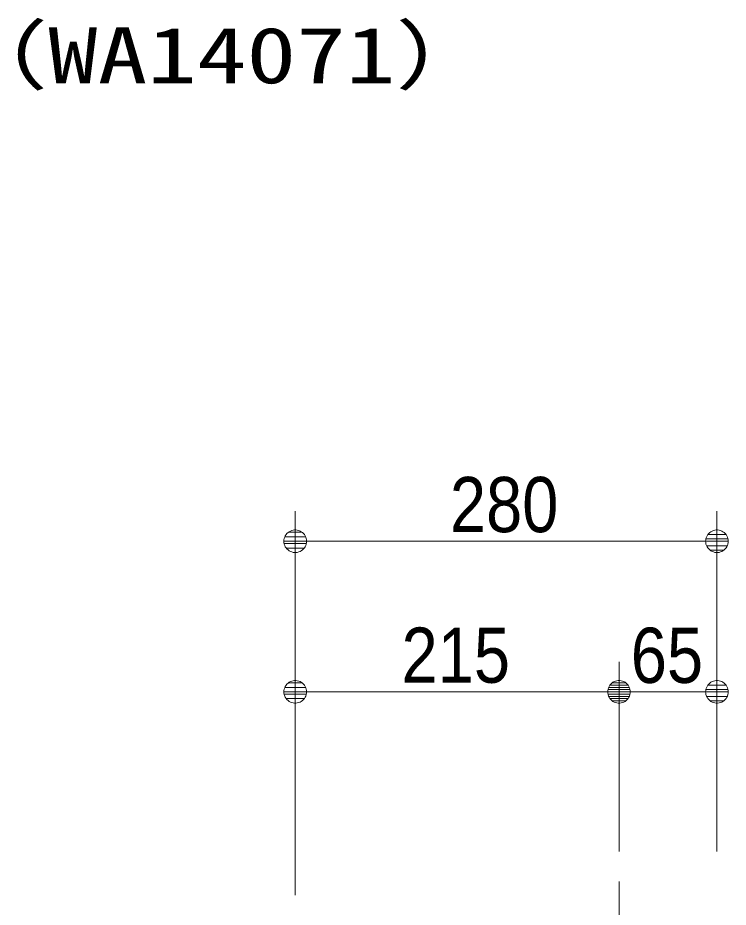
# Model space of a CAD drawing. Units: millimetres, scale not verified. Extents: x -6062 to 6062, y -3045 to 3045.
# Drawn here: x 548 to 1020, y -1153 to -562 of the extents above; entities that cross this region are included whole.
import ezdxf
from ezdxf.enums import TextEntityAlignment as Align

# ---------------------------------------------------------------- set-up
doc = ezdxf.new("R2010")
doc.units = ezdxf.units.MM
doc.header["$LTSCALE"] = 20
doc.linetypes.add('CHAIN1', pattern=[8, 5, -1, 1, -1])
for name, color, linetype, lineweight in [('0-0_1図面枠', 7, 'Continuous', 9), ('0-1_2寸法-1', 7, 'Continuous', 9), ('0-2_0', 7, 'Continuous', 9), ('0-4_4給排水', 7, 'Continuous', 9)]:
    doc.layers.add(name, color=color, linetype=linetype, lineweight=lineweight)
doc.styles.add('ＭＳ ゴシック', font='')
doc.styles.add('ＭＳ Ｐゴシック', font='')
doc.styles.get('ＭＳ ゴシック').set_extended_font_data('MS Gothic')
doc.styles.get('ＭＳ Ｐゴシック').set_extended_font_data('MS PGothic')

# ---------------------------------------------------------------- blocks, each defined once
blk = doc.blocks.new('_Dot')
at = {"layer": '0-2_0'}
for p, q in [((-10, 0), (-20, 0)), ((9.78, 2), (-9.78, 2)), ((7.99, 6), (-7.99, 6)), ((9.16, -3.98), (-9.16, -3.98)), ((6, -7.98), (-6, -7.98))]:
    blk.add_line(p, q, dxfattribs=at)
for points in [[(10, 0), (9.92, 1.25), (9.69, 2.49), (9.3, 3.68), (8.76, 4.82), (8.09, 5.88), (7.29, 6.85), (6.37, 7.71), (5.36, 8.44), (4.26, 9.05), (3.09, 9.51), (1.87, 9.82), (0.63, 9.98), (-0.63, 9.98), (-1.87, 9.82), (-3.09, 9.51), (-4.26, 9.05), (-5.36, 8.44), (-6.37, 7.71), (-7.29, 6.85), (-8.09, 5.88), (-8.76, 4.82), (-9.3, 3.68), (-9.69, 2.49), (-9.92, 1.25), (-10, 0), (0, 0)], [(-10, 0), (-9.92, -1.25), (-9.69, -2.49), (-9.3, -3.68), (-8.76, -4.82), (-8.09, -5.88), (-7.29, -6.85), (-6.37, -7.71), (-5.36, -8.44), (-4.26, -9.05), (-3.09, -9.51), (-1.87, -9.82), (-0.63, -9.98), (0.63, -9.98), (1.87, -9.82), (3.09, -9.51), (4.26, -9.05), (5.36, -8.44), (6.37, -7.71), (7.29, -6.85), (8.09, -5.88), (8.76, -4.82), (9.3, -3.68), (9.69, -2.49), (9.92, -1.25), (10, 0), (0, 0)]]:
    blk.add_lwpolyline(points, close=True, dxfattribs=at)

msp = doc.modelspace()

# ---------------------------------------------------------------- linework, layer by layer
at = {"layer": '0-1_2寸法-1'}
for p, q in [((732.5, -990), (732.5, -890)), ((1012.5, -990), (1012.5, -890)), ((747.51, -910), (997.49, -910)), ((732.5, -1145), (732.5, -990)), ((947.5, -1116), (947.5, -990)), ((947.5, -1116), (947.5, -990)), ((1012.5, -1116), (1012.5, -990)), ((932.49, -1010), (747.51, -1010)), ((962.51, -1010), (997.49, -1010))]:
    msp.add_line(p, q, dxfattribs=at)
at = {"layer": '0-4_4給排水', "linetype": 'CHAIN1'}
msp.add_line((947.5, -1320), (947.5, -1136), dxfattribs=at)

# ---------------------------------------------------------------- block references
at = {"layer": '0-1_2寸法-1', "xscale": 0.7503418, "yscale": 0.7503418, "rotation": 180}
for p in [(732.5, -910), (732.5, -1010), (947.5, -1010)]:
    msp.add_blockref('_Dot', p, dxfattribs=at)
at = {"layer": '0-1_2寸法-1', "xscale": 0.7503418, "yscale": 0.7503418}
for p in [(1012.5, -910), (947.5, -1010), (1012.5, -1010)]:
    msp.add_blockref('_Dot', p, dxfattribs=at)

# ---------------------------------------------------------------- texts
at = {"layer": '0-0_1図面枠', "style": 'ＭＳ ゴシック', "width": 1.3}
msp.add_text('（WA14071）', height=37.24, dxfattribs=at).set_placement((502.41, -617.08), align=Align.BOTTOM_LEFT)
at = {"layer": '0-1_2寸法-1', "style": 'ＭＳ Ｐゴシック', "width": 0.9}
for s, p in [('280', (835.22, -914.96)), ('215', (803.11, -1014.96)), ('65', (955.31, -1015.06))]:
    msp.add_text(s, height=36.66, dxfattribs=at).set_placement(p, align=Align.BOTTOM_LEFT)

doc.saveas('drawing.dxf')
